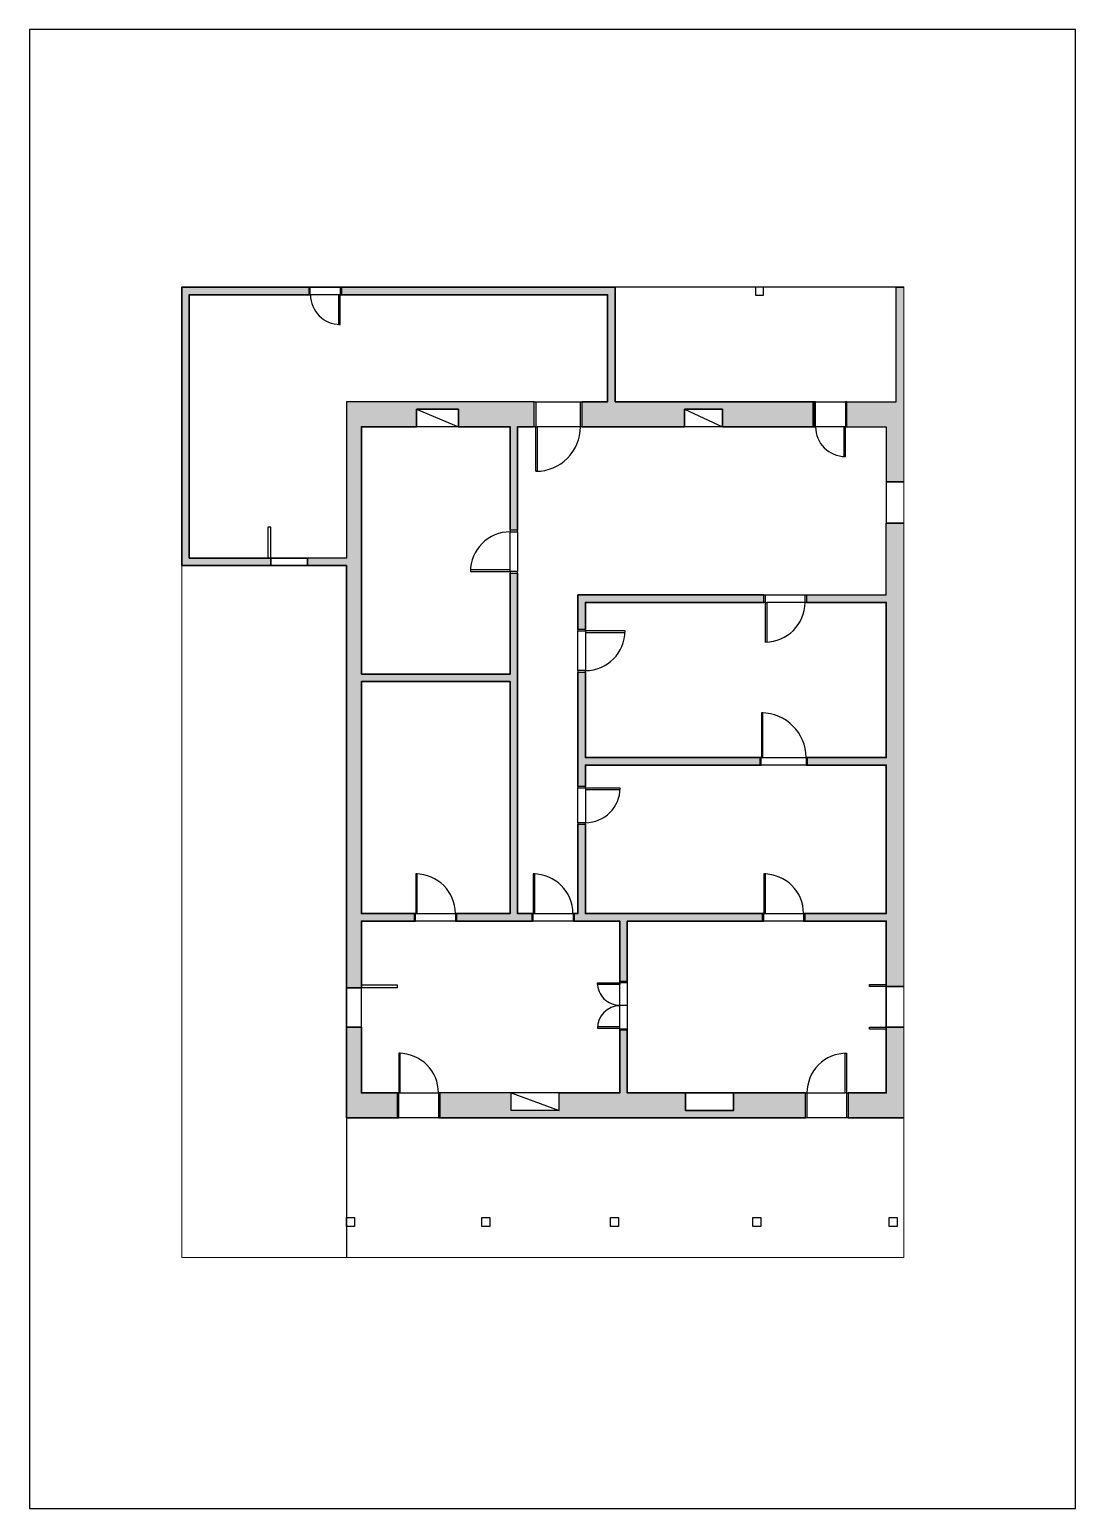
# Paper-space layout 'Layout1' of a CAD drawing. Header units: millimetres. Extents: x 64 to 274, y 59 to 356.
# The model-space entities are those that its viewports show. They can reach past a viewport. Long polylines and large blocks are cut down to what shows.
import ezdxf

# ---------------------------------------------------------------- set-up
doc = ezdxf.new("R2010")
doc.units = ezdxf.units.MM
for name, color, linetype, lineweight in [('A-ALV-___-___-EXI', 250, 'Continuous', 25), ('A-ESC-___-___-EXI', 250, 'Continuous', 25), ('A-JAN-___-___-EXI', 250, 'Continuous', 25), ('A-PIL-___-___-EXI', 250, 'Continuous', 25), ('A-PIS-___-___-EXI', 250, 'Continuous', 25), ('A-POR-___-___-EXI', 250, 'Continuous', 25)]:
    doc.layers.add(name, color=color, linetype=linetype, lineweight=lineweight)

# ---------------------------------------------------------------- blocks, each defined once
blk = doc.blocks.new('SVG - A4-22625743-Não nomeada')
at = {"layer": 'A-PIS-___-___-EXI'}
for p, q in [((64.29, 356.5), (64.29, 59.5)), ((274.29, 356.5), (64.29, 356.5)), ((274.29, 59.5), (274.29, 356.5)), ((64.29, 59.5), (274.29, 59.5))]:
    blk.add_line(p, q, dxfattribs=at)
blk = doc.blocks.new('porta multiplas_original - Simples - 80 cm-22586461-Planta baixa - Térreo_')
at = {"layer": 'A-ALV-___-___-EXI'}
for p, q in [((-368, 871), (-398, 871)), ((-398, 871), (-398, 75)), ((-368, 75), (-368, 871)), ((-400, 75), (-430, 75)), ((-430, 75), (-430, -75)), ((-400, -75), (-400, 75)), ((-398, 75), (-368, 75)), ((430, 75), (400, 75)), ((400, 75), (400, -75)), ((430, -75), (430, 75)), ((-430, -75), (-400, -75)), ((400, -75), (430, -75))]:
    blk.add_line(p, q, dxfattribs=at)
at = {"layer": 'A-POR-___-___-EXI'}
blk.add_arc((-398, 75), 796, 0, 90, dxfattribs=at)
blk = doc.blocks.new('porta multiplas - Simples - 60 cm-22587382-Planta baixa - Térreo_')
at = {"layer": 'A-ALV-___-___-EXI'}
for p, q in [((-268, 849), (-298, 849)), ((-298, 849), (-298, 250)), ((-268, 250), (-268, 849)), ((-300, 250), (-330, 250)), ((-330, 250), (-330, -250)), ((-300, -250), (-300, 250)), ((-298, 250), (-268, 250)), ((330, 250), (301, 250)), ((301, 250), (301, -250)), ((330, -250), (330, 250)), ((345, 250), (330, 250)), ((-330, -250), (-300, -250)), ((301, -250), (330, -250)), ((330, -250), (345, -250))]:
    blk.add_line(p, q, dxfattribs=at)
at = {"layer": 'A-POR-___-___-EXI'}
blk.add_arc((-298, 250), 599, 0, 90, dxfattribs=at)
blk = doc.blocks.new('porta multiplas_original - Simples - 90 cm-22588058-Planta baixa - Térreo_')
at = {"layer": 'A-ALV-___-___-EXI'}
for p, q in [((-480, -250), (-480, 250)), ((-480, 250), (-450, 250)), ((-450, 250), (-450, -250)), ((450, 250), (480, 250)), ((450, -250), (450, 250)), ((480, 250), (480, -250)), ((-450, -250), (-480, -250)), ((-448, -250), (-418, -250)), ((-448, -1146), (-448, -250)), ((-418, -250), (-418, -1146)), ((480, -250), (450, -250)), ((-418, -1146), (-448, -1146))]:
    blk.add_line(p, q, dxfattribs=at)
at = {"layer": 'A-POR-___-___-EXI'}
blk.add_arc((-448, -250), 896, 270, 360, dxfattribs=at)
blk = doc.blocks.new('porta multiplas_original - Simples - 80 cm-22587881-Planta baixa - Térreo_')
at = {"layer": 'A-ALV-___-___-EXI'}
for p, q in [((-430, -250), (-430, 250)), ((-430, 250), (-400, 250)), ((-400, 250), (-400, -250)), ((400, 250), (430, 250)), ((400, -250), (400, 250)), ((430, 250), (430, -250)), ((-400, -250), (-430, -250)), ((-398, -250), (-368, -250)), ((-398, -1046), (-398, -250)), ((-368, -250), (-368, -1046)), ((430, -250), (400, -250)), ((-368, -1046), (-398, -1046))]:
    blk.add_line(p, q, dxfattribs=at)
at = {"layer": 'A-POR-___-___-EXI'}
blk.add_arc((-398, -250), 796, 270, 0, dxfattribs=at)
blk = doc.blocks.new('porta multiplas_original - Simples - 80 cm-22587882-Planta baixa - Térreo_')
at = {"layer": 'A-ALV-___-___-EXI'}
for p, q in [((-368, 1046), (-398, 1046)), ((-398, 1046), (-398, 250)), ((-368, 250), (-368, 1046)), ((-400, 250), (-430, 250)), ((-430, 250), (-430, -250)), ((-400, -250), (-400, 250)), ((-398, 250), (-368, 250)), ((430, 250), (400, 250)), ((400, 250), (400, -250)), ((430, -250), (430, 250)), ((-430, -250), (-400, -250)), ((400, -250), (430, -250))]:
    blk.add_line(p, q, dxfattribs=at)
at = {"layer": 'A-POR-___-___-EXI'}
blk.add_arc((-398, 250), 796, 360, 90, dxfattribs=at)
blk = doc.blocks.new('porta multiplas_original - Simples - 70 cm-22555190-Planta baixa - Térreo_')
at = {"layer": 'A-ALV-___-___-EXI'}
for p, q in [((-318, 771), (-348, 771)), ((-348, 771), (-348, 75)), ((-318, 75), (-318, 771)), ((-350, 75), (-380, 75)), ((-380, 75), (-380, -75)), ((-350, -75), (-350, 75)), ((-348, 75), (-318, 75)), ((380, 75), (350, 75)), ((350, 75), (350, -75)), ((380, -75), (380, 75)), ((-380, -75), (-350, -75)), ((350, -75), (380, -75))]:
    blk.add_line(p, q, dxfattribs=at)
at = {"layer": 'A-POR-___-___-EXI'}
blk.add_arc((-348, 75), 696, 0, 90, dxfattribs=at)
blk = doc.blocks.new('porta multiplas_original - Simples - 90 cm-22587891-Planta baixa - Térreo_')
at = {"layer": 'A-ALV-___-___-EXI'}
for p, q in [((-418, 971), (-448, 971)), ((-448, 971), (-448, 75)), ((-418, 75), (-418, 971)), ((-450, 75), (-480, 75)), ((-480, 75), (-480, -75)), ((-450, -75), (-450, 75)), ((-448, 75), (-418, 75)), ((480, 75), (450, 75)), ((450, 75), (450, -75)), ((480, -75), (480, 75)), ((-480, -75), (-450, -75)), ((450, -75), (480, -75))]:
    blk.add_line(p, q, dxfattribs=at)
at = {"layer": 'A-POR-___-___-EXI'}
blk.add_arc((-448, 75), 896, 0, 90, dxfattribs=at)
blk = doc.blocks.new('porta multiplas_original - Simples - 80 cm-22587461-Planta baixa - Térreo_')
at = {"layer": 'A-ALV-___-___-EXI'}
for p, q in [((-430, -75), (-430, 75)), ((-430, 75), (-400, 75)), ((-400, 75), (-400, -75)), ((400, 75), (430, 75)), ((400, -75), (400, 75)), ((430, 75), (430, -75)), ((-400, -75), (-430, -75)), ((-398, -75), (-368, -75)), ((-398, -871), (-398, -75)), ((-368, -75), (-368, -871)), ((430, -75), (400, -75)), ((-368, -871), (-398, -871))]:
    blk.add_line(p, q, dxfattribs=at)
at = {"layer": 'A-POR-___-___-EXI'}
blk.add_arc((-398, -75), 796, 270, 360, dxfattribs=at)
blk = doc.blocks.new('porta multiplas - porta giro duplo 60 cm-22587264-Planta baixa - Térreo_')
at = {"layer": 'A-JAN-___-___-EXI'}
blk.add_hatch(color=256, dxfattribs=at).paths.add_polyline_path([(495, 75), (480, 75), (480, -75), (495, -75)])
at = {"layer": 'A-ALV-___-___-EXI'}
for p, q in [((-480, -75), (-480, 75)), ((-480, 75), (-450, 75)), ((-450, 75), (-450, -75)), ((1, 75), (480, 75)), ((1, -75), (1, 75)), ((480, 75), (480, -75)), ((480, 75), (495, 75)), ((-450, -75), (-480, -75)), ((-448, -75), (-418, -75)), ((-448, -524), (-448, -75)), ((-418, -75), (-418, -524)), ((480, -75), (1, -75)), ((433, -75), (433, -524)), ((463, -524), (463, -75)), ((495, -75), (480, -75)), ((-418, -524), (-448, -524)), ((433, -524), (463, -524))]:
    blk.add_line(p, q, dxfattribs=at)
at = {"layer": 'A-POR-___-___-EXI'}
for centre, start, end in [((-448, -75), 270, 0), ((463, -75), 180, 270)]:
    blk.add_arc(centre, 449, start, end, dxfattribs=at)
blk = doc.blocks.new('porta multiplas_original - Simples - 60 cm-22586496-Planta baixa - Térreo_')
at = {"layer": 'A-ALV-___-___-EXI'}
for p, q in [((-268, 671), (-298, 671)), ((-298, 671), (-298, 75)), ((-268, 75), (-268, 671)), ((-300, 75), (-330, 75)), ((-330, 75), (-330, -75)), ((-300, -75), (-300, 75)), ((-298, 75), (-268, 75)), ((330, 75), (300, 75)), ((300, 75), (300, -75)), ((330, -75), (330, 75)), ((-330, -75), (-300, -75)), ((300, -75), (330, -75))]:
    blk.add_line(p, q, dxfattribs=at)
at = {"layer": 'A-POR-___-___-EXI'}
blk.add_arc((-298, 75), 596, 0, 90, dxfattribs=at)

msp = doc.modelspace()

# ---------------------------------------------------------------- hatches: boundary and pattern name
at = {"layer": 'A-ALV-___-___-EXI'}
for points in [[(2938, -11508), (3088, -11508), (3088, -5918), (2938, -5918), (2938, -5940)], [(11638, -8218), (11638, -5918), (11488, -5918), (11488, -8218)], [(17433, -8218), (17433, -5918), (17283, -5918), (17283, -8218)], [(6243, -8718), (7653, -8718), (7653, -8218), (6243, -8218)], [(8493, -8368), (8493, -8218), (7653, -8218), (7653, -8368)], [(13793, -8368), (13793, -8218), (13033, -8218), (13033, -8368)], [(6543, -19988), (6543, -8718), (6243, -8718), (6243, -19988)], [(17083, -9828), (17433, -9828), (17433, -8718), (17083, -8718)], [(17212, -19958), (17433, -19958), (17433, -10657), (17083, -10657), (17083, -19958)], [(4723, -11508), (4723, -11358), (3088, -11358), (3088, -11508)], [(6243, -11508), (6243, -11358), (5463, -11358), (5463, -11508), (5658, -11508)], [(6543, -13838), (9528, -13838), (9528, -13688), (6543, -13688)], [(6243, -22598), (6543, -22598), (6543, -20778), (6243, -20778), (6243, -22275)], [(17433, -22098), (17433, -20778), (17083, -20778), (17083, -22098), (17212, -22098)], [(11435, -22598), (13053, -22598), (13053, -22098), (10513, -22098), (10513, -22598)], [(10513, -22598), (10513, -22448), (9553, -22448), (9553, -22598)], [(13053, -22598), (14018, -22598), (14018, -22448), (13053, -22448)]]:
    msp.add_hatch(color=11, dxfattribs=at).paths.add_polyline_path(points)
h = msp.add_hatch(color=11, dxfattribs=at)
h.paths.add_polyline_path([(5488, -6068), (5488, -5918), (3088, -5918), (3088, -6068)])
h.paths.add_polyline_path([(6148, -6068), (11488, -6068), (11488, -5918), (6148, -5918), (6148, -5940)])
h = msp.add_hatch(color=11, dxfattribs=at)
h.paths.add_polyline_path([(8493, -8718), (10013, -8718), (10013, -8218), (8493, -8218), (8493, -8368)])
h.paths.add_polyline_path([(11435, -8718), (13033, -8718), (13033, -8218), (10973, -8218), (10973, -8718)])
h = msp.add_hatch(color=11, dxfattribs=at)
h.paths.add_polyline_path([(13793, -8718), (15618, -8718), (15618, -8218), (13793, -8218), (13793, -8368)])
h.paths.add_polyline_path([(16293, -8718), (17433, -8718), (17433, -8218), (16293, -8218)])
h = msp.add_hatch(color=11, dxfattribs=at)
h.paths.add_polyline_path([(9678, -18496), (9678, -11658), (9528, -11658), (9528, -18496)])
h.paths.add_polyline_path([(9528, -10798), (9678, -10798), (9678, -8718), (9528, -8718), (9528, -10024)])
h = msp.add_hatch(color=11, dxfattribs=at)
h.paths.add_polyline_path([(11042, -18496), (11042, -16703), (10892, -16703), (10892, -18496)])
h.paths.add_polyline_path([(10892, -15943), (11042, -15943), (11042, -13648), (10892, -13648), (10892, -14108)])
h.paths.add_polyline_path([(10892, -12788), (11042, -12788), (11042, -12098), (10892, -12098)])
h = msp.add_hatch(color=11, dxfattribs=at)
h.paths.add_polyline_path([(11042, -12248), (14623, -12248), (14623, -12098), (11042, -12098)])
h.paths.add_polyline_path([(15483, -12248), (17083, -12248), (17083, -12098), (15483, -12098)])
h = msp.add_hatch(color=11, dxfattribs=at)
h.paths.add_polyline_path([(15503, -15513), (17083, -15513), (17083, -15363), (15503, -15363)])
h.paths.add_polyline_path([(11435, -15513), (14543, -15513), (14543, -15363), (11042, -15363), (11042, -15513)])
h = msp.add_hatch(color=11, dxfattribs=at)
h.paths.add_polyline_path([(10823, -18646), (14593, -18646), (14593, -18496), (10823, -18496)])
h.paths.add_polyline_path([(8546, -18646), (9963, -18646), (9963, -18496), (8463, -18496), (8463, -18646)])
h.paths.add_polyline_path([(15453, -18646), (17083, -18646), (17083, -18496), (15453, -18496)])
h.paths.add_polyline_path([(6543, -18646), (7603, -18646), (7603, -18496), (6543, -18496)])
h = msp.add_hatch(color=11, dxfattribs=at)
h.paths.add_polyline_path([(11882, -22098), (11882, -20831), (11732, -20831), (11732, -22098)])
h.paths.add_polyline_path([(11732, -19856), (11882, -19856), (11882, -18646), (11732, -18646)])
h = msp.add_hatch(color=11, dxfattribs=at)
h.paths.add_polyline_path([(7263, -22598), (7263, -22098), (6543, -22098), (6543, -22598)])
h.paths.add_polyline_path([(8123, -22598), (9553, -22598), (9553, -22098), (8123, -22098), (8123, -22275)])
h = msp.add_hatch(color=11, dxfattribs=at)
h.paths.add_polyline_path([(15458, -22598), (15458, -22098), (14018, -22098), (14018, -22598)])
h.paths.add_polyline_path([(16318, -22598), (17433, -22598), (17433, -22098), (16318, -22098), (16318, -22275)])

# ---------------------------------------------------------------- linework, layer by layer
at = {"layer": 'A-ALV-___-___-EXI', "color": 7, "lineweight": 35}
for p, q in [((11638, -5918), (6148, -5918)), ((11638, -8218), (11638, -5918)), ((15618, -8218), (11638, -8218)), ((15618, -8718), (15618, -8218)), ((13793, -8718), (15618, -8718)), ((4723, -11508), (4723, -11358)), ((10892, -13648), (10892, -15943)), ((8463, -18646), (9963, -18646)), ((17083, -19958), (17433, -19958)), ((8123, -22598), (15458, -22598))]:
    msp.add_line(p, q, dxfattribs=at)
at = {"layer": 'A-ALV-___-___-EXI', "color": 250}
for p, q in [((6118, -6068), (6116, -6068)), ((10045, -8718), (10043, -8718)), ((16263, -8718), (16261, -8718)), ((9528, -11628), (9528, -11626)), ((14655, -12248), (14653, -12248)), ((11042, -12818), (11042, -12820)), ((14573, -15363), (14575, -15363)), ((11042, -15973), (11042, -15975)), ((14623, -18496), (14625, -18496)), ((11732, -19888), (11732, -19886)), ((7293, -22098), (7295, -22098)), ((16286, -22098), (16288, -22098))]:
    msp.add_line(p, q, dxfattribs=at)
at = {"layer": 'A-ALV-___-___-EXI', "color": 7, "lineweight": 35}
for points in [[(5488, -5918), (2938, -5918), (2938, -11508), (4723, -11508), (4723, -11358), (3088, -11358), (3088, -6068), (5488, -6068)], [(6148, -6068), (11488, -6068), (11488, -8218), (10973, -8218)], [(9528, -11658), (9528, -13688), (6543, -13688), (6543, -8718), (7653, -8718), (7653, -8368)], [(10973, -8718), (13033, -8718), (13033, -8368)], [(8493, -8718), (9528, -8718), (9528, -10798)], [(9678, -10798), (9678, -8718), (10013, -8718)], [(15453, -18646), (17083, -18646), (17083, -19958), (17433, -19958), (17433, -10657), (17083, -10657), (17433, -10657)], [(7603, -18646), (6543, -18646), (6543, -19988), (6243, -19988), (6243, -11508), (5463, -11508), (5463, -11358), (5463, -11508)], [(9963, -18496), (9678, -18496), (9678, -11658)], [(14623, -12098), (10892, -12098), (10892, -12788)], [(11042, -12788), (11042, -12248), (14623, -12248)], [(15483, -12248), (17083, -12248), (17083, -15363), (15503, -15363)], [(14543, -15363), (11042, -15363), (11042, -13648)], [(7603, -18496), (6543, -18496), (6543, -13838), (9528, -13838), (9528, -18496), (8463, -18496)], [(11042, -15943), (11042, -15513), (14543, -15513)], [(15503, -15513), (17083, -15513), (17083, -18496), (15453, -18496)], [(10892, -16703), (10892, -18496), (10823, -18496)], [(14593, -18496), (11042, -18496), (11042, -16703)], [(10823, -18646), (11732, -18646), (11732, -19856)], [(11882, -19856), (11882, -18646), (14593, -18646)], [(7263, -22098), (6543, -22098), (6543, -20778), (6243, -20778), (6243, -22598), (7263, -22598)], [(17083, -20778), (17433, -20778), (17083, -20778), (17083, -22098), (16318, -22098)], [(16318, -22598), (17433, -22598), (17433, -20778)], [(15458, -22098), (14018, -22098), (14018, -22448), (13053, -22448), (13053, -22098), (14018, -22098), (14018, -22448), (13053, -22448), (13053, -22098), (11882, -22098), (11882, -20831), (11732, -20831), (11732, -22098), (10513, -22098)]]:
    msp.add_lwpolyline(points, dxfattribs=at)
at = {"layer": 'A-ALV-___-___-EXI'}
for points in [[(16293, -8218), (17283, -8218), (17283, -5918), (17433, -5918), (17433, -9828), (17083, -9828), (17433, -9828), (17433, -9937)], [(10013, -8218), (6243, -8218), (6243, -11358), (5463, -11358)], [(16293, -8718), (17083, -8718), (17083, -9828)], [(15483, -12098), (17083, -12098), (17083, -10657)], [(10513, -22448), (10513, -22098), (9553, -22098), (10513, -22448), (9553, -22448), (9553, -22098), (8123, -22098)]]:
    msp.add_lwpolyline(points, dxfattribs=at)
for points in [[(8493, -8368), (7653, -8368), (8493, -8718)], [(8493, -8718), (7653, -8718), (7653, -8368), (8493, -8368)], [(13793, -8368), (13033, -8368), (13793, -8718)], [(13793, -8718), (13033, -8718), (13033, -8368), (13793, -8368)]]:
    msp.add_lwpolyline(points, close=True, dxfattribs=at)
at = {"layer": 'A-JAN-___-___-EXI'}
for p, q in [((17083, -9828), (17083, -10657)), ((17433, -10657), (17433, -9828)), ((17433, -10657), (17433, -9828)), ((5463, -11508), (4723, -11508)), ((4723, -11508), (5463, -11508))]:
    msp.add_line(p, q, dxfattribs=at)
at = {"layer": 'A-JAN-___-___-EXI', "color": 7, "lineweight": 35}
for p, q in [((4723, -11358), (5463, -11358)), ((6243, -19988), (6243, -20308)), ((6243, -19988), (6243, -20778)), ((17083, -20778), (17083, -19958)), ((17433, -19958), (17433, -20778)), ((17433, -20778), (17433, -19958)), ((17433, -19958), (17433, -20298))]:
    msp.add_line(p, q, dxfattribs=at)
at = {"layer": 'A-JAN-___-___-EXI'}
for points in [[(4723, -10738), (4663, -10738), (4663, -11358), (4723, -11358)], [(6243, -20778), (6543, -20778), (6543, -19988), (6243, -19988)], [(6543, -19928), (7263, -19928), (7263, -19988), (6543, -19988)], [(17083, -19958), (16743, -19958), (16743, -19918), (17083, -19918)], [(17083, -20818), (16743, -20818), (16743, -20778), (17083, -20778)]]:
    msp.add_lwpolyline(points, close=True, dxfattribs=at)
at = {"layer": 'A-PIL-___-___-EXI'}
for points in [[(14460, -6078), (14620, -6078), (14620, -5918), (14460, -5918)], [(6243, -24603), (6403, -24603), (6403, -24783), (6243, -24783)], [(8963, -24603), (9123, -24603), (9123, -24783), (8963, -24783)], [(11543, -24603), (11703, -24603), (11703, -24783), (11543, -24783)], [(14403, -24603), (14563, -24603), (14563, -24783), (14403, -24783)], [(17143, -24603), (17303, -24603), (17303, -24783), (17143, -24783)]]:
    msp.add_lwpolyline(points, close=True, dxfattribs=at)
at = {"layer": 'A-PIS-___-___-EXI'}
for points in [[(11638, -8218), (17283, -8218), (17283, -5918), (11638, -5918)], [(6243, -25404), (17433, -25404), (17433, -22598), (6243, -22598)]]:
    msp.add_lwpolyline(points, close=True, dxfattribs=at)
at = {"layer": 'A-POR-___-___-EXI', "color": 250}
for p, q in [((5518, -5918), (6118, -5918)), ((6086, -6068), (5518, -6068)), ((10043, -8218), (10943, -8218)), ((15662, -8218), (16263, -8218)), ((10943, -8718), (10075, -8718)), ((16231, -8718), (15662, -8718)), ((9528, -11596), (9528, -10828)), ((9678, -10828), (9678, -11628)), ((14653, -12098), (15453, -12098)), ((15453, -12248), (14685, -12248)), ((10892, -13618), (10892, -12818)), ((11042, -12850), (11042, -13618)), ((14605, -15363), (15473, -15363)), ((15473, -15513), (14573, -15513)), ((10892, -16673), (10892, -15973)), ((11042, -16005), (11042, -16673)), ((7633, -18496), (7635, -18496)), ((8433, -18646), (7633, -18646)), ((7665, -18496), (8433, -18496)), ((9993, -18496), (9995, -18496)), ((10793, -18646), (9993, -18646)), ((10025, -18496), (10793, -18496)), ((15423, -18646), (14623, -18646)), ((14655, -18496), (15423, -18496)), ((11882, -19886), (11882, -20337)), ((11732, -20337), (11732, -19918)), ((7325, -22098), (8093, -22098)), ((15488, -22098), (16256, -22098)), ((8093, -22598), (7293, -22598)), ((16288, -22598), (15488, -22598))]:
    msp.add_line(p, q, dxfattribs=at)

# ---------------------------------------------------------------- block references
at = {"layer": 'A-POR-___-___-EXI'}
for name, p, rotation in [('porta multiplas_original - Simples - 60 cm-22586496-Planta baixa - Térreo_', (5818, -5993), 180), ('porta multiplas - Simples - 60 cm-22587382-Planta baixa - Térreo_', (15963, -8468), 180), ('porta multiplas_original - Simples - 80 cm-22586461-Planta baixa - Térreo_', (9603, -11228), 89.99999999999991), ('porta multiplas_original - Simples - 80 cm-22586461-Planta baixa - Térreo_', (10967, -13218), 269.9999999999999), ('porta multiplas_original - Simples - 70 cm-22555190-Planta baixa - Térreo_', (10967, -16323), 269.9999999999999), ('porta multiplas - porta giro duplo 60 cm-22587264-Planta baixa - Térreo_', (11807, -20336), 269.9999999999999), ('porta multiplas_original - Simples - 80 cm-22587881-Planta baixa - Térreo_', (15888, -22348), 180)]:
    msp.add_blockref(name, p, dxfattribs=dict(at, rotation=rotation))
for name, p in [('porta multiplas_original - Simples - 90 cm-22588058-Planta baixa - Térreo_', (10493, -8468)), ('porta multiplas_original - Simples - 80 cm-22587461-Planta baixa - Térreo_', (15053, -12173)), ('porta multiplas_original - Simples - 90 cm-22587891-Planta baixa - Térreo_', (15023, -15438)), ('porta multiplas_original - Simples - 80 cm-22586461-Planta baixa - Térreo_', (8033, -18571)), ('porta multiplas_original - Simples - 80 cm-22586461-Planta baixa - Térreo_', (10393, -18571)), ('porta multiplas_original - Simples - 80 cm-22586461-Planta baixa - Térreo_', (15023, -18571)), ('porta multiplas_original - Simples - 80 cm-22587882-Planta baixa - Térreo_', (7693, -22348))]:
    msp.add_blockref(name, p, dxfattribs=at)

psp = doc.layouts.get("Layout1")

# ---------------------------------------------------------------- block references
at = {"layer": 'A-ESC-___-___-EXI'}
psp.add_blockref('SVG - A4-22625743-Não nomeada', (0, 0), dxfattribs=at)

# ---------------------------------------------------------------- viewports
at = {"layer": 'A-PIL-___-___-EXI'}
psp.add_viewport(center=(167.34, 207.37), size=(144.95, 194.961), view_center_point=(10185.38, -15655.93), view_height=19496.08, dxfattribs=at)

doc.saveas('drawing.dxf')
